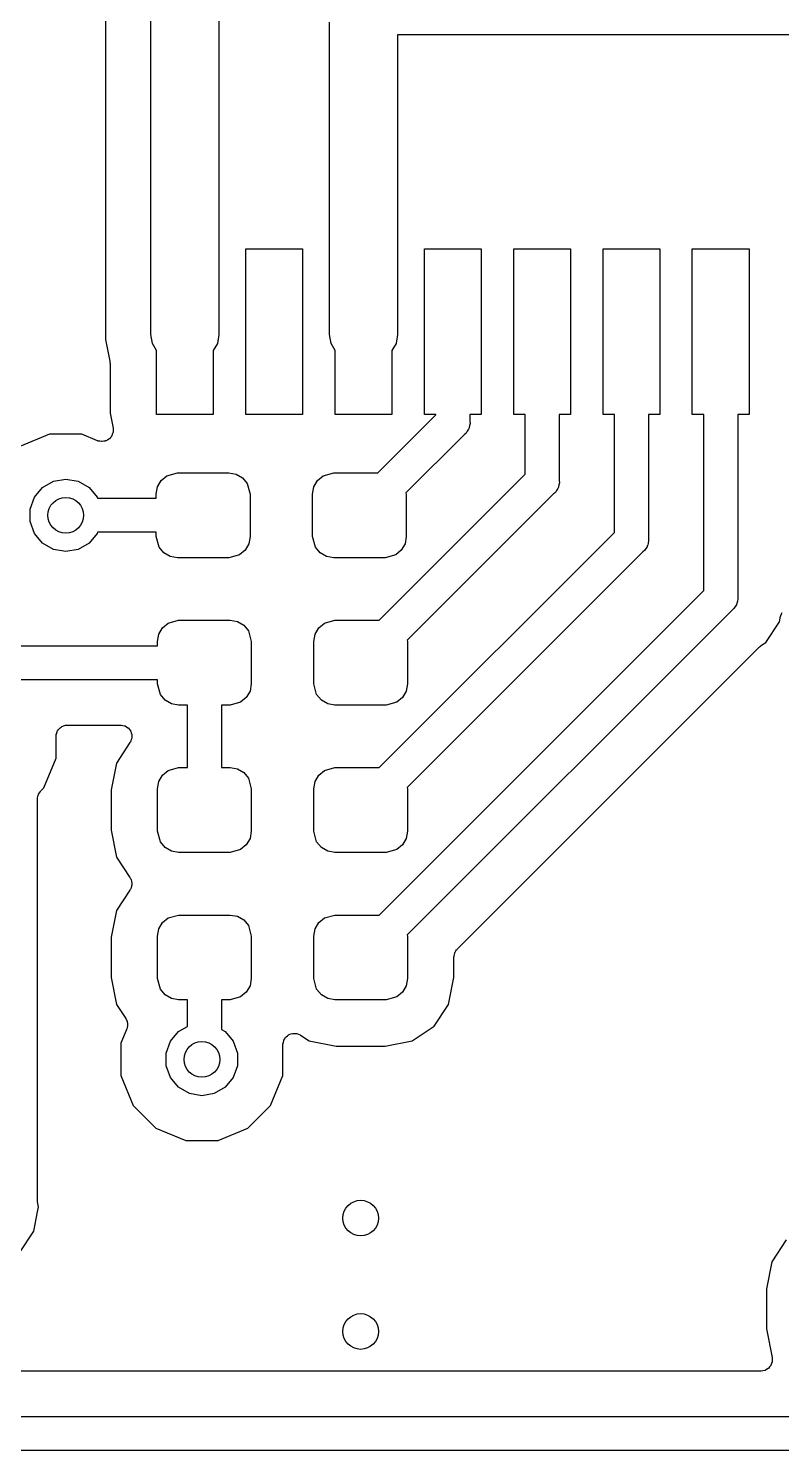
# Model space of a CAD drawing. Extents: x 40 to 164, y -163 to -60.
# Drawn here: x 142.84 to 151.27, y -103.19 to -87.26 of the extents above; entities that cross this region are included whole.
import ezdxf

# ---------------------------------------------------------------- set-up
doc = ezdxf.new("R2010")
doc.units = 0
doc.header["$MEASUREMENT"] = 0
doc.layers.add('BLACK', color=7, linetype='CONTINUOUS')

msp = doc.modelspace()

# ---------------------------------------------------------------- linework, layer by layer
at = {"layer": 'BLACK', "linetype": 'CONTINUOUS'}
for p, q in [((144.209, -88.9302), (144.209, -81.407)), ((144.971, -81.407), (144.971, -90.6859)), ((143.701, -82.042), (143.701, -88.8634)), ((146.209, -88.9302), (146.209, -87.1856)), ((146.973, -87.3252), (146.971, -87.3268)), ((146.971, -87.3268), (146.971, -90.6859)), ((153.68, -87.3252), (146.973, -87.3252)), ((143.701, -88.8634), (143.701, -88.8634)), ((143.701, -88.8634), (143.701, -90.7402)), ((144.209, -90.6859), (144.209, -88.9302)), ((144.209, -88.9302), (144.209, -88.9302)), ((146.209, -90.6859), (146.209, -88.9302)), ((146.209, -88.9302), (146.209, -88.9302)), ((145.272, -91.5797), (145.272, -89.7255)), ((145.272, -89.7255), (145.907, -89.7255)), ((145.907, -89.7255), (145.907, -91.5797)), ((147.272, -91.5797), (147.272, -89.7255)), ((147.272, -89.7255), (147.907, -89.7255)), ((147.907, -89.7255), (147.907, -91.5797)), ((148.272, -91.5797), (148.272, -89.7255)), ((148.272, -89.7255), (148.907, -89.7255)), ((148.907, -89.7255), (148.907, -91.5797)), ((149.272, -91.5797), (149.272, -89.7255)), ((149.272, -89.7255), (149.907, -89.7255)), ((149.907, -89.7255), (149.907, -91.5797)), ((150.272, -91.5797), (150.272, -89.7255)), ((150.272, -89.7255), (150.907, -89.7255)), ((150.907, -89.7255), (150.907, -91.5797)), ((143.701, -90.7402), (143.75, -90.9846)), ((144.226, -90.7849), (144.209, -90.6859)), ((144.272, -90.8647), (144.226, -90.7849)), ((144.954, -90.7849), (144.907, -90.8647)), ((144.971, -90.6859), (144.954, -90.7849)), ((146.226, -90.7849), (146.209, -90.6859)), ((146.272, -90.8647), (146.226, -90.7849)), ((146.954, -90.7849), (146.907, -90.8647)), ((146.971, -90.6859), (146.954, -90.7849)), ((144.272, -91.5797), (144.272, -90.8647)), ((144.907, -90.8647), (144.907, -91.5797)), ((146.272, -91.5797), (146.272, -90.8647)), ((146.907, -90.8647), (146.907, -91.5797)), ((143.75, -90.9846), (143.75, -90.9971)), ((143.75, -90.9971), (143.752, -91.0094)), ((143.752, -91.0094), (143.752, -91.5672)), ((143.752, -91.5672), (143.785, -91.7324)), ((144.907, -91.5797), (144.272, -91.5797)), ((145.907, -91.5797), (145.272, -91.5797)), ((146.907, -91.5797), (146.272, -91.5797)), ((146.75, -92.235), (147.399, -91.5851)), ((147.399, -91.5797), (147.272, -91.5797)), ((147.399, -91.5851), (147.399, -91.5797)), ((147.907, -91.5797), (147.78, -91.5797)), ((147.78, -91.5797), (147.78, -91.6557)), ((148.4, -91.5797), (148.272, -91.5797)), ((148.4, -92.2501), (148.4, -91.5797)), ((148.907, -91.5797), (148.78, -91.5797)), ((148.78, -91.5797), (148.78, -92.3207)), ((149.399, -91.5797), (149.272, -91.5797)), ((149.399, -92.9011), (149.399, -91.5797)), ((149.907, -91.5797), (149.78, -91.5797)), ((149.78, -91.5797), (149.78, -92.9717)), ((150.399, -91.5797), (150.272, -91.5797)), ((150.399, -93.5521), (150.399, -91.5797)), ((150.907, -91.5797), (150.78, -91.5797)), ((150.78, -91.5797), (150.78, -93.6227)), ((143.785, -91.7324), (143.785, -91.7366)), ((143.785, -91.7366), (143.786, -91.7406)), ((143.786, -91.7406), (143.786, -91.7586)), ((143.786, -91.7586), (143.786, -91.7765)), ((147.751, -91.7665), (147.738, -91.7883)), ((147.765, -91.7458), (147.751, -91.7665)), ((147.768, -91.7375), (147.765, -91.7458)), ((147.772, -91.7302), (147.768, -91.7375)), ((147.776, -91.7053), (147.772, -91.7302)), ((147.783, -91.6809), (147.776, -91.7053)), ((147.78, -91.6557), (147.783, -91.6809)), ((143.075, -91.802), (142.742, -91.9402)), ((143.437, -91.802), (143.075, -91.802)), ((143.612, -91.8746), (143.437, -91.802)), ((143.616, -91.8755), (143.612, -91.8746)), ((143.62, -91.8775), (143.616, -91.8755)), ((143.637, -91.8802), (143.62, -91.8775)), ((143.655, -91.8841), (143.637, -91.8802)), ((143.659, -91.8836), (143.655, -91.8841)), ((143.663, -91.8842), (143.659, -91.8836)), ((143.681, -91.8807), (143.663, -91.8842)), ((143.699, -91.8783), (143.681, -91.8807)), ((143.702, -91.8764), (143.699, -91.8783)), ((143.706, -91.8756), (143.702, -91.8764)), ((143.722, -91.8663), (143.706, -91.8756)), ((143.738, -91.858), (143.722, -91.8663)), ((143.741, -91.8549), (143.738, -91.858)), ((143.744, -91.8527), (143.741, -91.8549)), ((143.755, -91.8387), (143.744, -91.8527)), ((143.767, -91.8255), (143.755, -91.8387)), ((143.769, -91.8216), (143.767, -91.8255)), ((143.772, -91.8183), (143.769, -91.8216)), ((143.777, -91.8013), (143.772, -91.8183)), ((143.784, -91.7847), (143.777, -91.8013)), ((143.785, -91.7805), (143.784, -91.7847)), ((143.786, -91.7765), (143.785, -91.7805)), ((147.719, -91.8046), (147.065, -92.4582)), ((147.738, -91.7883), (147.719, -91.8046)), ((144.388, -92.2668), (144.506, -92.235)), ((144.506, -92.235), (145.082, -92.235)), ((145.082, -92.235), (145.163, -92.2493)), ((145.163, -92.2493), (145.234, -92.2906)), ((146.138, -92.2668), (146.256, -92.235)), ((146.256, -92.235), (146.75, -92.235)), ((142.904, -92.5069), (142.995, -92.3989)), ((142.995, -92.3989), (143.117, -92.3283)), ((143.117, -92.3283), (143.256, -92.3038)), ((143.256, -92.3038), (143.395, -92.3283)), ((143.395, -92.3283), (143.517, -92.3989)), ((143.517, -92.3989), (143.608, -92.5069)), ((144.269, -92.4725), (144.283, -92.3913)), ((144.283, -92.3913), (144.325, -92.3198)), ((144.325, -92.3198), (144.388, -92.2668)), ((145.234, -92.2906), (145.287, -92.3537)), ((145.287, -92.3537), (145.319, -92.4725)), ((146.019, -92.4725), (146.033, -92.3913)), ((146.033, -92.3913), (146.075, -92.3198)), ((146.075, -92.3198), (146.138, -92.2668)), ((146.764, -93.886), (148.4, -92.2501)), ((148.768, -92.4025), (148.765, -92.4108)), ((148.772, -92.3952), (148.768, -92.4025)), ((148.776, -92.3703), (148.772, -92.3952)), ((148.783, -92.3459), (148.776, -92.3703)), ((148.78, -92.3207), (148.783, -92.3459)), ((142.856, -92.6395), (142.904, -92.5069)), ((143.608, -92.5069), (143.612, -92.5195)), ((143.612, -92.5195), (144.269, -92.5195)), ((144.269, -92.5195), (144.269, -92.4725)), ((145.319, -92.4725), (145.319, -92.9475)), ((146.019, -92.9475), (146.019, -92.4725)), ((147.065, -92.4582), (147.069, -92.4725)), ((147.069, -92.4725), (147.069, -92.9475)), ((148.719, -92.4696), (147.079, -94.1092)), ((148.738, -92.4533), (148.719, -92.4696)), ((148.751, -92.4314), (148.738, -92.4533)), ((148.765, -92.4108), (148.751, -92.4314)), ((142.856, -92.7805), (142.856, -92.6395)), ((142.904, -92.9131), (142.856, -92.7805)), ((142.995, -93.0211), (142.904, -92.9131)), ((143.117, -93.0917), (142.995, -93.0211)), ((143.517, -93.0211), (143.395, -93.0917)), ((143.608, -92.9131), (143.517, -93.0211)), ((143.612, -92.9005), (143.608, -92.9131)), ((144.269, -92.9005), (143.612, -92.9005)), ((144.269, -92.9475), (144.269, -92.9005)), ((144.301, -93.0662), (144.269, -92.9475)), ((145.305, -93.0287), (145.263, -93.1002)), ((145.319, -92.9475), (145.305, -93.0287)), ((146.051, -93.0662), (146.019, -92.9475)), ((146.764, -95.537), (149.399, -92.9011)), ((147.055, -93.0287), (147.013, -93.1002)), ((147.069, -92.9475), (147.055, -93.0287)), ((149.772, -93.0462), (149.768, -93.0535)), ((149.776, -93.0213), (149.772, -93.0462)), ((149.783, -92.9969), (149.776, -93.0213)), ((149.78, -92.9717), (149.783, -92.9969)), ((143.256, -93.1162), (143.117, -93.0917)), ((143.395, -93.0917), (143.256, -93.1162)), ((144.354, -93.1294), (144.301, -93.0662)), ((144.425, -93.1707), (144.354, -93.1294)), ((144.506, -93.185), (144.425, -93.1707)), ((145.082, -93.185), (144.506, -93.185)), ((145.2, -93.1532), (145.082, -93.185)), ((145.263, -93.1002), (145.2, -93.1532)), ((146.104, -93.1294), (146.051, -93.0662)), ((146.175, -93.1707), (146.104, -93.1294)), ((146.256, -93.185), (146.175, -93.1707)), ((146.832, -93.185), (146.256, -93.185)), ((146.95, -93.1532), (146.832, -93.185)), ((147.013, -93.1002), (146.95, -93.1532)), ((149.719, -93.1206), (147.079, -95.7602)), ((149.738, -93.1043), (149.719, -93.1206)), ((149.751, -93.0824), (149.738, -93.1043)), ((149.765, -93.0618), (149.751, -93.0824)), ((149.768, -93.0535), (149.765, -93.0618)), ((146.764, -97.188), (150.399, -93.5521)), ((150.776, -93.6723), (150.772, -93.6972)), ((150.783, -93.6479), (150.776, -93.6723)), ((150.78, -93.6227), (150.783, -93.6479)), ((150.719, -93.7716), (147.079, -97.4112)), ((150.738, -93.7553), (150.719, -93.7716)), ((150.751, -93.7335), (150.738, -93.7553)), ((150.765, -93.7128), (150.751, -93.7335)), ((150.768, -93.7045), (150.765, -93.7128)), ((150.772, -93.6972), (150.768, -93.7045)), ((151.248, -93.9035), (151.261, -93.8399)), ((151.261, -93.8399), (151.262, -93.8359)), ((151.262, -93.8359), (151.263, -93.8318)), ((151.263, -93.8318), (151.27, -93.8155)), ((151.27, -93.8155), (151.277, -93.7987)), ((144.297, -94.0423), (144.339, -93.9708)), ((144.339, -93.9708), (144.402, -93.9178)), ((144.402, -93.9178), (144.52, -93.886)), ((144.52, -93.886), (145.095, -93.886)), ((145.095, -93.886), (145.177, -93.9003)), ((145.177, -93.9003), (145.248, -93.9416)), ((145.248, -93.9416), (145.301, -94.0048)), ((146.047, -94.0423), (146.089, -93.9708)), ((146.089, -93.9708), (146.152, -93.9178)), ((146.152, -93.9178), (146.27, -93.886)), ((146.27, -93.886), (146.764, -93.886)), ((151.094, -94.1346), (151.248, -93.9035)), ((144.283, -94.1235), (144.297, -94.0423)), ((144.283, -94.1705), (144.283, -94.1235)), ((145.301, -94.0048), (145.333, -94.1235)), ((145.333, -94.1235), (145.333, -94.5985)), ((146.033, -94.1235), (146.047, -94.0423)), ((146.033, -94.5985), (146.033, -94.1235)), ((147.079, -94.1092), (147.083, -94.1235)), ((147.083, -94.1235), (147.083, -94.5985)), ((151.046, -94.1666), (151.094, -94.1346)), ((142.43, -94.1705), (144.283, -94.1705)), ((147.641, -97.5682), (151.026, -94.1824)), ((151.026, -94.1824), (151.037, -94.1752)), ((151.037, -94.1752), (151.046, -94.1666)), ((144.283, -94.5515), (142.43, -94.5515)), ((144.283, -94.5985), (144.283, -94.5515)), ((144.315, -94.7172), (144.283, -94.5985)), ((145.333, -94.5985), (145.319, -94.6797)), ((146.065, -94.7172), (146.033, -94.5985)), ((147.083, -94.5985), (147.069, -94.6797)), ((144.368, -94.7804), (144.315, -94.7172)), ((144.439, -94.8217), (144.368, -94.7804)), ((145.277, -94.7512), (145.214, -94.8042)), ((145.319, -94.6797), (145.277, -94.7512)), ((146.118, -94.7804), (146.065, -94.7172)), ((146.189, -94.8217), (146.118, -94.7804)), ((147.027, -94.7512), (146.964, -94.8042)), ((147.069, -94.6797), (147.027, -94.7512)), ((144.52, -94.836), (144.439, -94.8217)), ((144.618, -94.836), (144.52, -94.836)), ((144.618, -95.537), (144.618, -94.836)), ((145.095, -94.836), (144.999, -94.836)), ((144.999, -94.836), (144.999, -95.537)), ((145.214, -94.8042), (145.095, -94.836)), ((146.27, -94.836), (146.189, -94.8217)), ((146.845, -94.836), (146.27, -94.836)), ((146.964, -94.8042), (146.845, -94.836)), ((143.165, -95.123), (143.172, -95.1145)), ((143.172, -95.1145), (143.178, -95.1049)), ((143.178, -95.1049), (143.186, -95.0977)), ((143.186, -95.0977), (143.193, -95.0892)), ((143.193, -95.0892), (143.203, -95.0837)), ((143.203, -95.0837), (143.212, -95.0765)), ((143.212, -95.0765), (143.222, -95.0727)), ((143.222, -95.0727), (143.232, -95.0672)), ((143.232, -95.0672), (143.243, -95.0652)), ((143.243, -95.0652), (143.253, -95.0614)), ((143.253, -95.0614), (143.264, -95.0614)), ((143.264, -95.0614), (143.275, -95.0595)), ((143.275, -95.0595), (143.87, -95.0595)), ((143.87, -95.0595), (143.874, -95.0602)), ((143.874, -95.0602), (143.878, -95.0598)), ((143.878, -95.0598), (143.895, -95.064)), ((143.895, -95.064), (143.913, -95.0672)), ((143.913, -95.0672), (143.917, -95.0693)), ((143.917, -95.0693), (143.921, -95.0703)), ((143.921, -95.0703), (143.936, -95.0802)), ((143.936, -95.0802), (143.951, -95.0892)), ((143.951, -95.0892), (143.954, -95.0924)), ((143.954, -95.0924), (143.957, -95.0948)), ((143.957, -95.0948), (143.968, -95.1092)), ((143.968, -95.1092), (143.98, -95.123)), ((143.148, -95.1865), (143.15, -95.1756)), ((143.148, -95.4306), (143.148, -95.1865)), ((143.15, -95.1644), (143.154, -95.154)), ((143.15, -95.1756), (143.15, -95.1644)), ((143.154, -95.154), (143.156, -95.1431)), ((143.156, -95.1431), (143.161, -95.1334)), ((143.161, -95.1334), (143.165, -95.123)), ((143.975, -95.2571), (143.823, -95.4854)), ((143.977, -95.2532), (143.975, -95.2571)), ((143.98, -95.25), (143.977, -95.2532)), ((143.98, -95.123), (143.981, -95.1269)), ((143.986, -95.2331), (143.98, -95.25)), ((143.981, -95.1269), (143.983, -95.1303)), ((143.983, -95.1303), (143.988, -95.1476)), ((143.993, -95.2167), (143.986, -95.2331)), ((143.988, -95.1476), (143.995, -95.1644)), ((143.995, -95.2086), (143.993, -95.2125)), ((143.993, -95.2125), (143.993, -95.2167)), ((143.995, -95.1644), (143.995, -95.1686)), ((143.995, -95.1686), (143.996, -95.1727)), ((143.996, -95.1727), (143.995, -95.1906)), ((143.995, -95.1906), (143.995, -95.2086)), ((143.01, -95.7643), (143.148, -95.4306)), ((143.823, -95.4854), (143.763, -95.787)), ((144.339, -95.6218), (144.402, -95.5688)), ((144.402, -95.5688), (144.52, -95.537)), ((144.52, -95.537), (144.618, -95.537)), ((144.999, -95.537), (145.095, -95.537)), ((145.095, -95.537), (145.177, -95.5513)), ((145.177, -95.5513), (145.248, -95.5926)), ((145.248, -95.5926), (145.301, -95.6557)), ((146.089, -95.6218), (146.152, -95.5688)), ((146.152, -95.5688), (146.27, -95.537)), ((146.27, -95.537), (146.764, -95.537)), ((144.283, -95.7745), (144.297, -95.6933)), ((144.297, -95.6933), (144.339, -95.6218)), ((145.301, -95.6557), (145.333, -95.7745)), ((146.033, -95.7745), (146.047, -95.6933)), ((146.047, -95.6933), (146.089, -95.6218)), ((142.939, -95.8771), (142.943, -95.8611)), ((142.939, -95.8827), (142.939, -95.8771)), ((142.939, -95.8882), (142.939, -95.8827)), ((142.939, -100.376), (142.939, -95.8882)), ((142.943, -95.8611), (142.946, -95.8448)), ((142.946, -95.8448), (142.949, -95.8399)), ((142.949, -95.8399), (142.95, -95.8345)), ((142.95, -95.8345), (142.96, -95.8209)), ((142.96, -95.8209), (142.968, -95.8066)), ((142.968, -95.8066), (142.972, -95.803)), ((142.972, -95.803), (142.976, -95.7984)), ((142.976, -95.7984), (143.01, -95.7643)), ((143.763, -95.787), (143.763, -96.237)), ((144.283, -96.2495), (144.283, -95.7745)), ((145.333, -95.7745), (145.333, -96.2495)), ((146.033, -96.2495), (146.033, -95.7745)), ((147.079, -95.7602), (147.083, -95.7745)), ((147.083, -95.7745), (147.083, -96.2495)), ((143.763, -96.237), (143.823, -96.5386)), ((144.315, -96.3682), (144.283, -96.2495)), ((144.368, -96.4314), (144.315, -96.3682)), ((145.319, -96.3307), (145.277, -96.4022)), ((145.333, -96.2495), (145.319, -96.3307)), ((146.065, -96.3682), (146.033, -96.2495)), ((146.118, -96.4314), (146.065, -96.3682)), ((147.069, -96.3307), (147.027, -96.4022)), ((147.083, -96.2495), (147.069, -96.3307)), ((143.823, -96.5386), (143.975, -96.7669)), ((144.439, -96.4727), (144.368, -96.4314)), ((144.52, -96.487), (144.439, -96.4727)), ((145.095, -96.487), (144.52, -96.487)), ((145.214, -96.4552), (145.095, -96.487)), ((145.277, -96.4022), (145.214, -96.4552)), ((146.189, -96.4727), (146.118, -96.4314)), ((146.27, -96.487), (146.189, -96.4727)), ((146.845, -96.487), (146.27, -96.487)), ((146.964, -96.4552), (146.845, -96.487)), ((147.027, -96.4022), (146.964, -96.4552)), ((143.975, -96.7669), (143.978, -96.7746)), ((143.978, -96.7746), (143.983, -96.7813)), ((143.983, -96.7813), (143.987, -96.7946)), ((143.987, -96.7946), (143.993, -96.8073)), ((143.993, -96.8677), (143.987, -96.8804)), ((143.993, -96.8073), (143.993, -96.8157)), ((143.993, -96.8157), (143.996, -96.8237)), ((143.996, -96.8513), (143.993, -96.8593)), ((143.993, -96.8593), (143.993, -96.8677)), ((143.996, -96.8237), (143.995, -96.8375)), ((143.995, -96.8375), (143.996, -96.8513)), ((143.975, -96.9081), (143.823, -97.1364)), ((143.978, -96.9004), (143.975, -96.9081)), ((143.983, -96.8937), (143.978, -96.9004)), ((143.987, -96.8804), (143.983, -96.8937)), ((143.823, -97.1364), (143.763, -97.438)), ((144.402, -97.2198), (144.52, -97.188)), ((144.52, -97.188), (145.095, -97.188)), ((145.095, -97.188), (145.177, -97.2023)), ((146.152, -97.2198), (146.27, -97.188)), ((146.27, -97.188), (146.764, -97.188)), ((144.283, -97.4255), (144.297, -97.3443)), ((144.297, -97.3443), (144.339, -97.2728)), ((144.339, -97.2728), (144.402, -97.2198)), ((145.177, -97.2023), (145.248, -97.2436)), ((145.248, -97.2436), (145.301, -97.3067)), ((145.301, -97.3067), (145.333, -97.4255)), ((146.033, -97.4255), (146.047, -97.3443)), ((146.047, -97.3443), (146.089, -97.2728)), ((146.089, -97.2728), (146.152, -97.2198)), ((143.763, -97.438), (143.763, -97.888)), ((144.283, -97.9005), (144.283, -97.4255)), ((145.333, -97.4255), (145.333, -97.9005)), ((146.033, -97.9005), (146.033, -97.4255)), ((147.079, -97.4112), (147.083, -97.4255)), ((147.083, -97.4255), (147.083, -97.9005)), ((147.603, -97.658), (147.604, -97.6525)), ((147.603, -97.888), (147.603, -97.658)), ((147.604, -97.6469), (147.608, -97.6309)), ((147.604, -97.6525), (147.604, -97.6469)), ((147.608, -97.6309), (147.611, -97.6146)), ((147.611, -97.6146), (147.614, -97.6097)), ((147.614, -97.6097), (147.615, -97.6043)), ((147.615, -97.6043), (147.625, -97.5907)), ((147.625, -97.5907), (147.633, -97.5764)), ((147.633, -97.5764), (147.637, -97.5728)), ((147.637, -97.5728), (147.641, -97.5682)), ((143.763, -97.888), (143.823, -98.1896)), ((144.315, -98.0192), (144.283, -97.9005)), ((145.319, -97.9817), (145.277, -98.0532)), ((145.333, -97.9005), (145.319, -97.9817)), ((146.065, -98.0192), (146.033, -97.9005)), ((147.069, -97.9817), (147.027, -98.0532)), ((147.083, -97.9005), (147.069, -97.9817)), ((147.543, -98.1896), (147.603, -97.888)), ((144.368, -98.0824), (144.315, -98.0192)), ((144.439, -98.1237), (144.368, -98.0824)), ((144.52, -98.138), (144.439, -98.1237)), ((144.618, -98.138), (144.52, -98.138)), ((144.618, -98.4379), (144.618, -98.138)), ((145.095, -98.138), (144.999, -98.138)), ((144.999, -98.138), (144.999, -98.4703)), ((145.214, -98.1062), (145.095, -98.138)), ((145.277, -98.0532), (145.214, -98.1062)), ((146.118, -98.0824), (146.065, -98.0192)), ((146.189, -98.1237), (146.118, -98.0824)), ((146.27, -98.138), (146.189, -98.1237)), ((146.845, -98.138), (146.27, -98.138)), ((146.964, -98.1062), (146.845, -98.138)), ((147.027, -98.0532), (146.964, -98.1062)), ((143.823, -98.1896), (143.927, -98.3456)), ((147.38, -98.4347), (147.543, -98.1896)), ((143.927, -98.3456), (143.934, -98.362)), ((143.934, -98.362), (143.942, -98.378)), ((143.942, -98.4472), (143.939, -98.4648)), ((143.942, -98.378), (143.943, -98.3821)), ((143.947, -98.43), (143.942, -98.4472)), ((143.943, -98.3821), (143.945, -98.386)), ((143.945, -98.386), (143.946, -98.4039)), ((143.946, -98.4039), (143.948, -98.4217)), ((143.948, -98.4217), (143.947, -98.4258)), ((143.947, -98.4258), (143.947, -98.43)), ((144.519, -98.4949), (144.618, -98.4379)), ((147.135, -98.5984), (147.38, -98.4347)), ((143.939, -98.4648), (143.872, -98.6254)), ((144.38, -98.7355), (144.428, -98.6029)), ((144.428, -98.6029), (144.519, -98.4949)), ((144.999, -98.4703), (145.041, -98.4949)), ((145.041, -98.4949), (145.132, -98.6029)), ((145.132, -98.6029), (145.18, -98.7355)), ((145.688, -98.6317), (145.693, -98.6143)), ((145.693, -98.6143), (145.696, -98.5966)), ((145.696, -98.5966), (145.698, -98.5929)), ((145.698, -98.5929), (145.699, -98.5889)), ((145.699, -98.5889), (145.709, -98.5739)), ((145.709, -98.5739), (145.718, -98.5584)), ((145.718, -98.5584), (145.721, -98.5557)), ((145.721, -98.5557), (145.723, -98.5522)), ((145.723, -98.5522), (145.738, -98.5416)), ((145.738, -98.5416), (145.751, -98.53)), ((145.751, -98.53), (145.755, -98.5286)), ((145.755, -98.5286), (145.759, -98.5261)), ((145.759, -98.5261), (145.776, -98.5211)), ((145.776, -98.5211), (145.793, -98.5149)), ((145.793, -98.5149), (145.797, -98.5149)), ((145.797, -98.5149), (145.801, -98.5138)), ((145.801, -98.5138), (145.819, -98.5149)), ((145.819, -98.5149), (145.837, -98.5149)), ((145.837, -98.5149), (145.841, -98.5164)), ((145.841, -98.5164), (145.845, -98.5166)), ((145.845, -98.5166), (145.862, -98.5239)), ((145.862, -98.5239), (145.879, -98.53)), ((145.879, -98.53), (145.882, -98.5327)), ((145.882, -98.5327), (145.886, -98.5344)), ((145.886, -98.5344), (145.981, -98.5984)), ((145.981, -98.5984), (146.283, -98.6584)), ((146.833, -98.6584), (147.135, -98.5984)), ((143.872, -98.6254), (143.872, -98.9866)), ((144.38, -98.8765), (144.38, -98.7355)), ((145.18, -98.7355), (145.18, -98.8765)), ((145.689, -98.6359), (145.688, -98.6317)), ((145.688, -98.64), (145.689, -98.6359)), ((145.688, -98.9866), (145.688, -98.64)), ((146.283, -98.6584), (146.833, -98.6584)), ((144.428, -99.0091), (144.38, -98.8765)), ((145.18, -98.8765), (145.132, -99.0091)), ((143.872, -98.9866), (144.01, -99.3203)), ((144.519, -99.1171), (144.428, -99.0091)), ((145.132, -99.0091), (145.041, -99.1171)), ((145.55, -99.3203), (145.688, -98.9866)), ((144.641, -99.1877), (144.519, -99.1171)), ((144.78, -99.2122), (144.641, -99.1877)), ((144.919, -99.1877), (144.78, -99.2122)), ((145.041, -99.1171), (144.919, -99.1877)), ((144.01, -99.3203), (144.266, -99.5758)), ((145.294, -99.5758), (145.55, -99.3203)), ((144.266, -99.5758), (144.599, -99.714)), ((144.961, -99.714), (145.294, -99.5758)), ((144.599, -99.714), (144.961, -99.714)), ((142.898, -100.73), (142.941, -100.514)), ((142.941, -100.388), (142.939, -100.376)), ((142.941, -100.4), (142.941, -100.388)), ((142.952, -100.457), (142.941, -100.4)), ((142.941, -100.514), (142.952, -100.457)), ((142.941, -100.514), (142.941, -100.514)), ((142.744, -100.961), (142.898, -100.73)), ((151.324, -100.828), (151.161, -101.073)), ((151.161, -101.073), (151.101, -101.375)), ((151.101, -101.375), (151.101, -101.825)), ((151.101, -101.825), (151.165, -102.147)), ((151.104, -102.279), (151.086, -102.29)), ((151.122, -102.269), (151.104, -102.279)), ((151.123, -102.268), (151.122, -102.269)), ((151.124, -102.267), (151.123, -102.268)), ((151.137, -102.251), (151.124, -102.267)), ((151.15, -102.235), (151.137, -102.251)), ((151.151, -102.233), (151.15, -102.234)), ((151.15, -102.234), (151.15, -102.235)), ((151.158, -102.213), (151.151, -102.233)), ((151.165, -102.194), (151.158, -102.213)), ((151.165, -102.147), (151.165, -102.148)), ((151.165, -102.148), (151.165, -102.149)), ((151.165, -102.149), (151.165, -102.17)), ((151.165, -102.17), (151.166, -102.191)), ((151.166, -102.191), (151.165, -102.192)), ((151.165, -102.192), (151.165, -102.194)), ((151.04, -102.298), (130.256, -102.298)), ((151.041, -102.298), (151.04, -102.298)), ((151.043, -102.298), (151.041, -102.298)), ((151.063, -102.294), (151.043, -102.298)), ((151.083, -102.291), (151.063, -102.294)), ((151.085, -102.29), (151.083, -102.291)), ((151.086, -102.29), (151.085, -102.29)), ((130.183, -102.806), (152.635, -102.806)), ((152.706, -103.188), (130.254, -103.188))]:
    msp.add_line(p, q, dxfattribs=at)
at = {"layer": 'BLACK'}
for centre in [(143.256, -92.71), (144.78, -98.806), (146.558, -100.584), (146.558, -101.854)]:
    msp.add_circle(centre, 0.2, dxfattribs=at)

doc.saveas('drawing.dxf')
